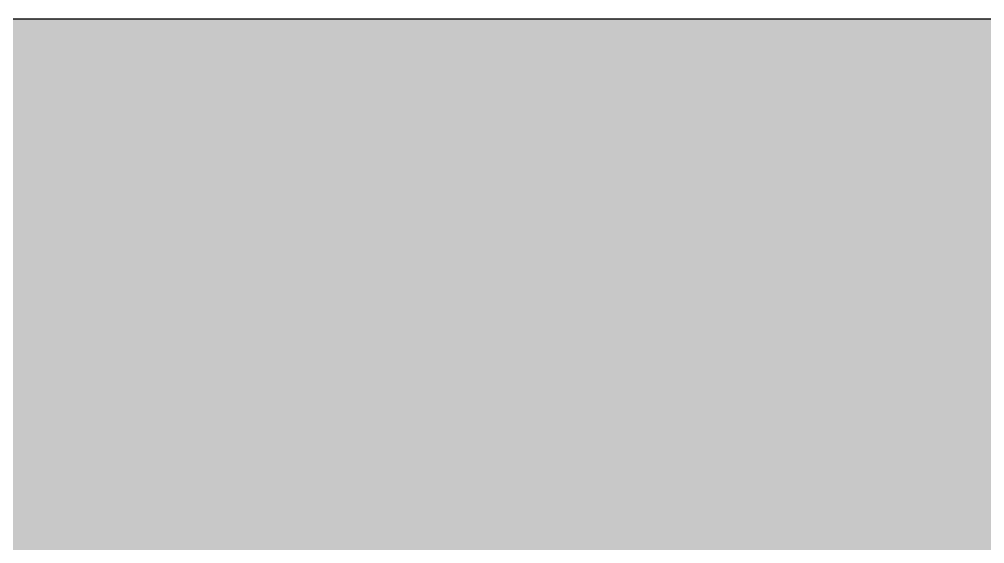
# Model space of a CAD drawing. Header units: inches. Extents: x -1287 to 1590, y -3558 to 989.
# Drawn here: x 1069.44 to 1108.99, y 567.53 to 589.01 of the extents above; entities that cross this region are included whole.
import ezdxf

# ---------------------------------------------------------------- set-up
doc = ezdxf.new("R2010")
doc.units = ezdxf.units.IN
doc.header["$MEASUREMENT"] = 0
doc.layers.add('A-WALL', color=113, linetype='Continuous', lineweight=18)
doc.layers.add('A-WALL-PATT', color=111, linetype='Continuous', lineweight=18)

msp = doc.modelspace()

# ---------------------------------------------------------------- hatches: boundary and pattern name
at = {"layer": 'A-WALL-PATT', "lineweight": 9}
h = msp.add_hatch(color=7, dxfattribs=at)
h.paths.add_polyline_path([(1211.237, 567.009), (1211.237, 589.009), (1167.697, 589.009), (1167.697, 567.009), (1201.778, 567.009)], flags=0)
h.paths.add_polyline_path([(874.539, 567.009), (940.092, 567.009), (940.092, 589.009), (874.539, 589.009), (874.539, 571.048)], flags=0)
h.paths.add_polyline_path([(837.039, 567.009), (837.039, 589.009), (783.486, 589.009), (783.486, 567.009), (826.913, 567.009)], flags=0)
h.paths.add_polyline_path([(977.592, 567.009), (1031.145, 567.009), (1031.145, 589.009), (977.592, 589.009), (977.592, 571.048)], flags=0)
h.paths.add_polyline_path([(745.986, 567.009), (745.986, 589.009), (682.433, 589.009), (682.433, 567.009), (720.314, 567.009)], flags=0)
h.paths.add_polyline_path([(1130.197, 567.009), (1130.197, 589.009), (1068.645, 589.009), (1068.645, 567.009), (1121.449, 567.009)], flags=0)
h.paths.add_polyline_path([(639.481, 567.009), (644.933, 567.009), (644.933, 589.009), (576.526, 589.009), (576.526, 567.009), (636.401, 567.009)], flags=0)
h.paths.add_polyline_path([(539.026, 567.009), (539.026, 589.009), (480.776, 589.009), (480.776, 567.009), (505.601, 567.009)], flags=0)

# ---------------------------------------------------------------- linework, layer by layer
at = {"layer": 'A-WALL', "color": 8, "lineweight": 30}
msp.add_line((1130.197, 589.009), (1068.645, 589.009), dxfattribs=at)

doc.saveas('drawing.dxf')
